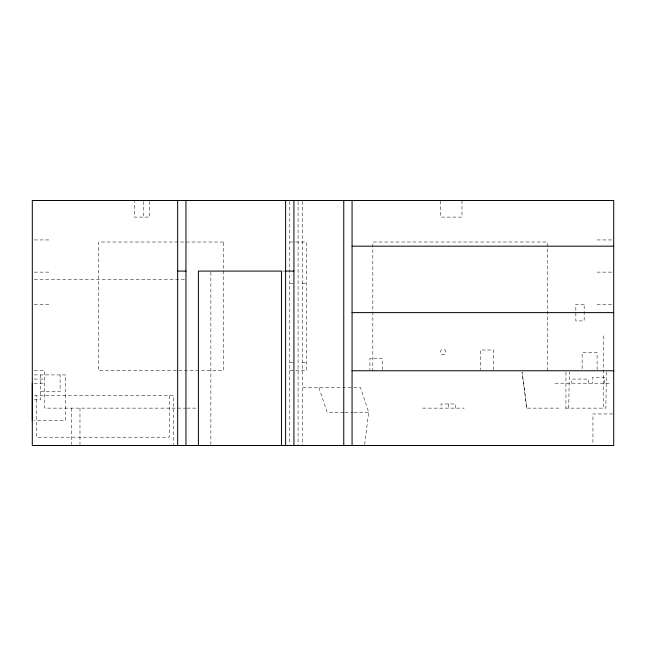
<?xml version="1.0" encoding="UTF-8"?>
<svg xmlns="http://www.w3.org/2000/svg" width="646" height="646" viewBox="0 0 646 646"><rect width="100%" height="100%" fill="white"/><g stroke="black" fill="none" stroke-linecap="round" stroke-linejoin="round"><path stroke-width="0.48" stroke-dasharray="3.23 2.42" d="M568.738 408.135L569.312 372.056M606.416 372.056L605.851 408.135L564.782 408.135M364.651 444.529L368.68 412.285L360.379 387.366L302.239 387.366M34.254 239.941L48.91 239.941M597.09 239.941L612.723 239.941M289.779 242.016L294.665 242.016M295.642 242.016L306.39 242.016L306.39 370.756L295.642 370.756M282.633 271.086L284.628 271.086M34.254 272.127L48.91 272.127M597.09 272.127L612.723 272.127M34.303 279.395L184.966 279.395M289.779 283.546L293.93 283.546M302.239 283.546L306.39 283.546M34.254 304.314L48.91 304.314M597.09 304.314L612.723 304.314M289.779 362.454L293.93 362.454M302.239 362.454L306.39 362.454M34.214 370.756L44.76 370.756L44.76 408.135L185.959 408.135M289.779 370.756L294.665 370.756M34.311 374.914L65.521 374.914L65.521 420.594L34.149 420.594M34.214 379.065L44.76 379.065M34.149 383.215L44.76 383.215M555.043 383.215L609.549 383.215M40.609 391.524L60.126 391.524L60.126 374.914M34.311 395.675L173.499 395.675L173.499 444.513M34.149 399.826L40.609 399.826L40.609 374.914M186.912 408.135L197.458 408.135M422.67 408.135L464.199 408.135M526.829 408.135L522.081 372.056L526.756 408.135L560.058 408.135M343.963 412.285L327.151 412.285L318.849 387.366M344.948 412.285L352.861 412.285M353.846 412.285L368.68 412.285M612.715 413.949L592.939 413.949L592.939 444.521M604.68 383.215L604.68 377.224L592.697 377.224L592.697 383.215M603.316 335.872L603.316 408.135M597.09 369.795L597.09 352.482L582.135 352.482L582.135 369.795M588.417 383.215L588.417 379.065L571.807 379.065L571.807 383.215M565.944 372.056L565.944 408.135M547.251 370.756L547.251 242.016L372.831 242.016L372.831 370.756M493.689 369.77L493.689 349.995L480.398 349.995L480.398 369.77M461.987 200.494L461.987 217.104L440.661 217.104L440.661 200.494M455.454 408.135L455.454 403.984L441.073 403.984L441.073 408.135M448.267 403.984L448.267 408.135M382.384 369.803L382.384 358.296L369.924 358.296L369.924 369.803M302.239 201.495L302.239 445.506M298.081 201.495L298.081 445.506M289.779 201.495L289.779 444.505M210.871 272.095L210.871 444.505M169.341 395.675L169.341 437.205L36.451 437.205L36.451 395.675M149.638 201.471L149.638 217.104L134.271 217.104L134.271 201.471M143.767 201.471L143.767 217.104M79.975 408.135L79.975 444.529M71.666 408.135L71.666 444.529M223.33 242.016L98.749 242.016L98.749 370.756L223.33 370.756L223.33 242.016M584.154 304.314L575.844 304.314L575.844 320.925L584.154 320.925L584.154 304.314M441.735 354.46A2.77 2.77 0 0 0 445.885 352.062A2.77 2.77 0 0 0 441.735 349.672A2.77 2.77 0 0 0 441.735 354.46"/><path stroke-width="0.97" d="M32.3 420.594L32.3 383.215M352.07 246.174L613.7 246.174M177.65 271.086L185.959 271.086M285.621 271.086L293.93 271.086M352.07 312.616L613.7 312.616M352.07 370.756L613.7 370.756M352.07 200.494L352.07 445.506M343.761 200.494L343.761 445.506M293.93 200.494L293.93 445.506M285.621 200.494L285.621 445.506M281.47 445.506L281.47 271.086L198.411 271.086L198.411 445.506M185.959 200.494L185.959 445.506M177.65 200.494L177.65 445.506M613.7 200.494L32.3 200.494L32.3 445.506L613.7 445.506L613.7 200.494"/></g></svg>
